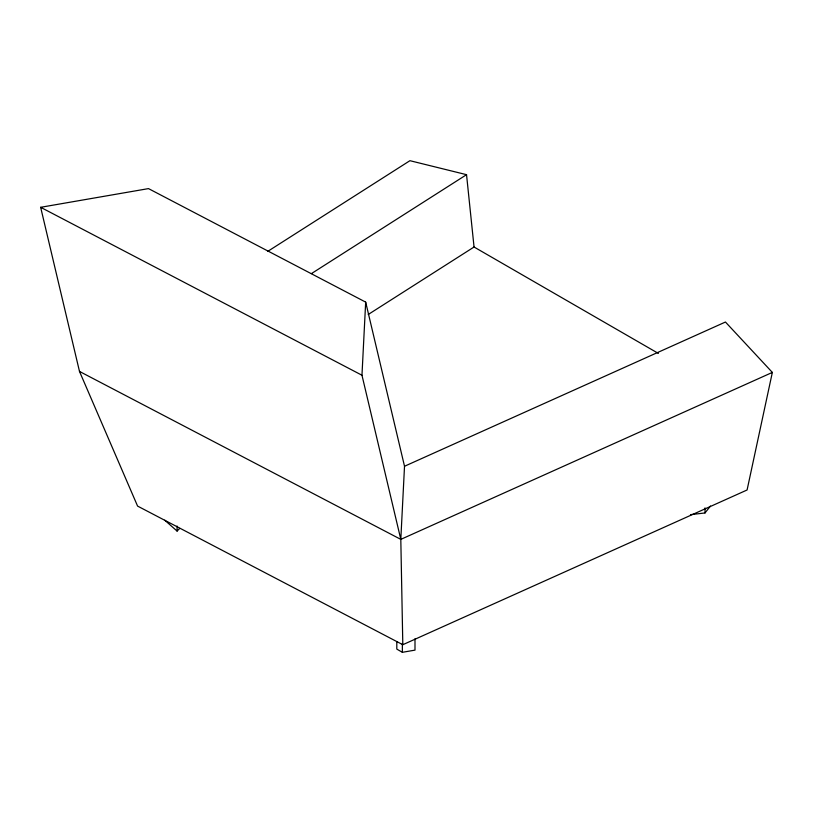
<?xml version="1.0" encoding="UTF-8"?>
<svg xmlns="http://www.w3.org/2000/svg" width="813" height="813" viewBox="0 0 813 813"><rect width="100%" height="100%" fill="white"/><g stroke="black" fill="none" stroke-linecap="round" stroke-linejoin="round"><path stroke-width="1.22" d="M772.35 372.415L400.809 539.375L361.968 375.24L365.677 302.121L148.494 188.606L40.65 207.305L79.491 371.429L137.58 506.082L402.811 644.709L747.086 489.985L772.35 372.415L725.45 322.029L404.518 466.256L400.809 539.375L402.811 644.709M690.471 514.659L705.003 512.952L710.481 506.032M164.744 520.188L177.082 531.082L179.724 528.409M267.711 251.4L409.935 160.689L466.54 174.683L474.05 247.01L658.388 353.431M311.43 273.605L466.54 174.683M368.218 314.499L474.05 247.01M396.805 641.538L396.805 649.099L402.364 652.311L414.996 650.126L414.996 638.794M40.65 207.305L361.968 375.24M79.491 371.429L400.809 539.375M365.677 302.121L404.518 466.256M705.003 507.912L705.003 512.952M402.364 643.5L402.364 652.311M177.082 526.052L177.082 531.082"/></g></svg>
